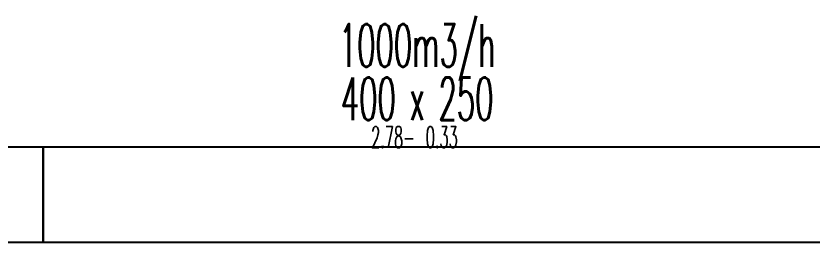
# Model space of a CAD drawing. Header units: inches. Extents: x -772 to 6765, y -813 to 4093.
# Drawn here: x 5143.5 to 5478.9, y 272.9 to 368.3 of the extents above; entities that cross this region are included whole.
import ezdxf
from ezdxf.enums import TextEntityAlignment as Align

# ---------------------------------------------------------------- set-up
doc = ezdxf.new("R2010")
doc.units = ezdxf.units.IN
doc.header["$MEASUREMENT"] = 0
doc.layers.add('HIZ-PA', color=253, linetype='Continuous', lineweight=0, transparency=0.5)
doc.layers.add('MTY-UFLEME-KANALI', color=20, linetype='Continuous')
doc.layers.add('MTY-UFLEME-KANALI-CAP', color=21, linetype='Continuous', lineweight=0)
doc.styles.add('CAP', font='simplxtw.shx', dxfattribs={"width": 0.65})

# ---------------------------------------------------------------- blocks, each defined once
blk = doc.blocks.new('*U230')
at = {"layer": 'HIZ-PA', "color": 3, "style": 'CAP', "width": 0.5}
blk.add_attdef('HIZ', text='', height=0.5, dxfattribs=at).set_placement((-0.049, -1.954), align=Align.BOTTOM_RIGHT)
blk.add_attdef('PA', text='', height=0.5, dxfattribs=at).set_placement((0.201, -1.954), align=Align.BOTTOM_LEFT)
at = {"layer": 'MTY-UFLEME-KANALI-CAP', "color": 7, "style": 'CAP', "width": 0.5}
for tag, p in [('DEBI', (0.001, -0.204)), ('X', (0.001, -1.454))]:
    blk.add_attdef(tag, text='', height=1, dxfattribs=at).set_placement(p, align=Align.BOTTOM_CENTER)
blk.add_attdef('A', text='', height=1, dxfattribs=at).set_placement((-0.499, -1.454), align=Align.BOTTOM_RIGHT)
blk.add_attdef('B', text='', height=1, dxfattribs=at).set_placement((0.501, -1.454), align=Align.BOTTOM_LEFT)
blk = doc.blocks.new('mekanik')
at = {"layer": 'MTY-UFLEME-KANALI'}
for points in [[(24258.34, 7112.94), (24425, 7112.94), (24425, 7152.94), (24258.34, 7152.94)], [(24425, 7152.94), (24425, 7112.94), (24971.44, 7112.94), (24971.44, 7152.94)]]:
    blk.add_lwpolyline(points, close=True, dxfattribs=at)
at = {"layer": 'MTY-UFLEME-KANALI-CAP', "xscale": 18, "yscale": 18, "zscale": 18}
blk.add_blockref('*U230', (24582.53, 7185.11), dxfattribs=at).add_auto_attribs({'DEBI': '1000m3/h', 'X': 'x', 'A': '400', 'B': '250', 'PA': '0.33', 'HIZ': '2.78-'})

msp = doc.modelspace()

# ---------------------------------------------------------------- block references
msp.add_blockref('mekanik', (-19270, -6840))

doc.saveas('drawing.dxf')
